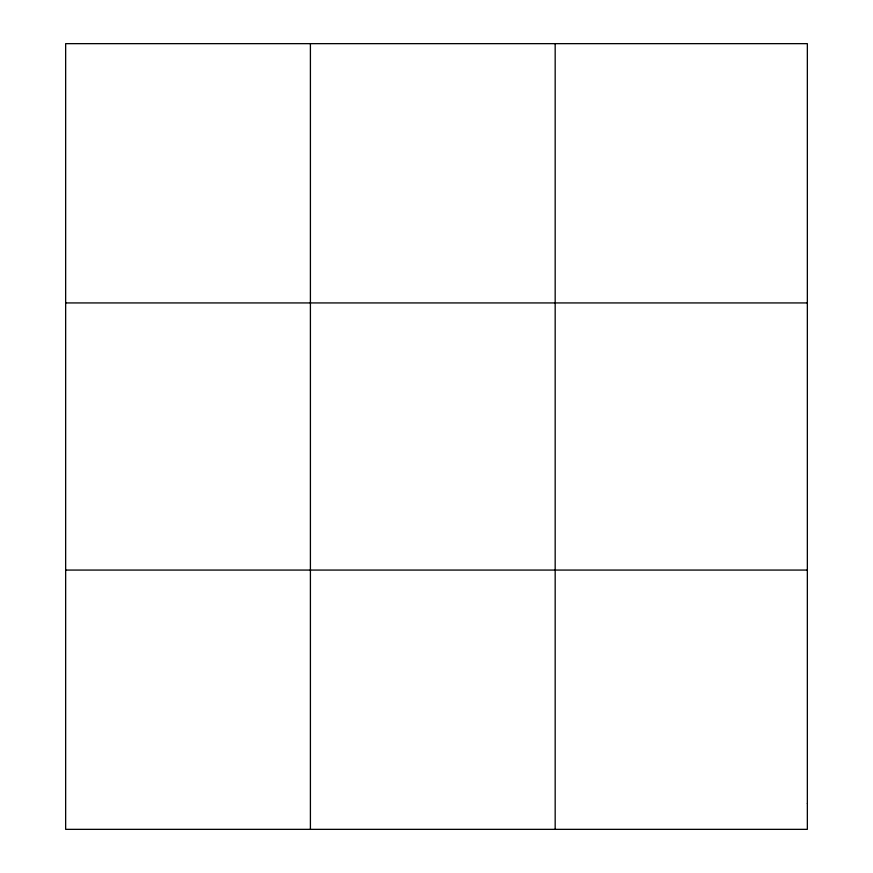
<?xml version="1.0" encoding="UTF-8"?>
<svg xmlns="http://www.w3.org/2000/svg" width="873" height="873" viewBox="0 0 873 873"><rect width="100%" height="100%" fill="white"/><g stroke="black" fill="none" stroke-linecap="round" stroke-linejoin="round"><path stroke-width="1.31" d="M310.406 829.35L310.406 43.65M555.173 829.35L555.173 43.65M65.65 302.931L807.35 302.931M65.65 570.069L807.35 570.069M807.35 803.422L807.35 829.35L65.65 829.35L65.65 43.65L807.35 43.65L807.35 803.422"/></g></svg>
